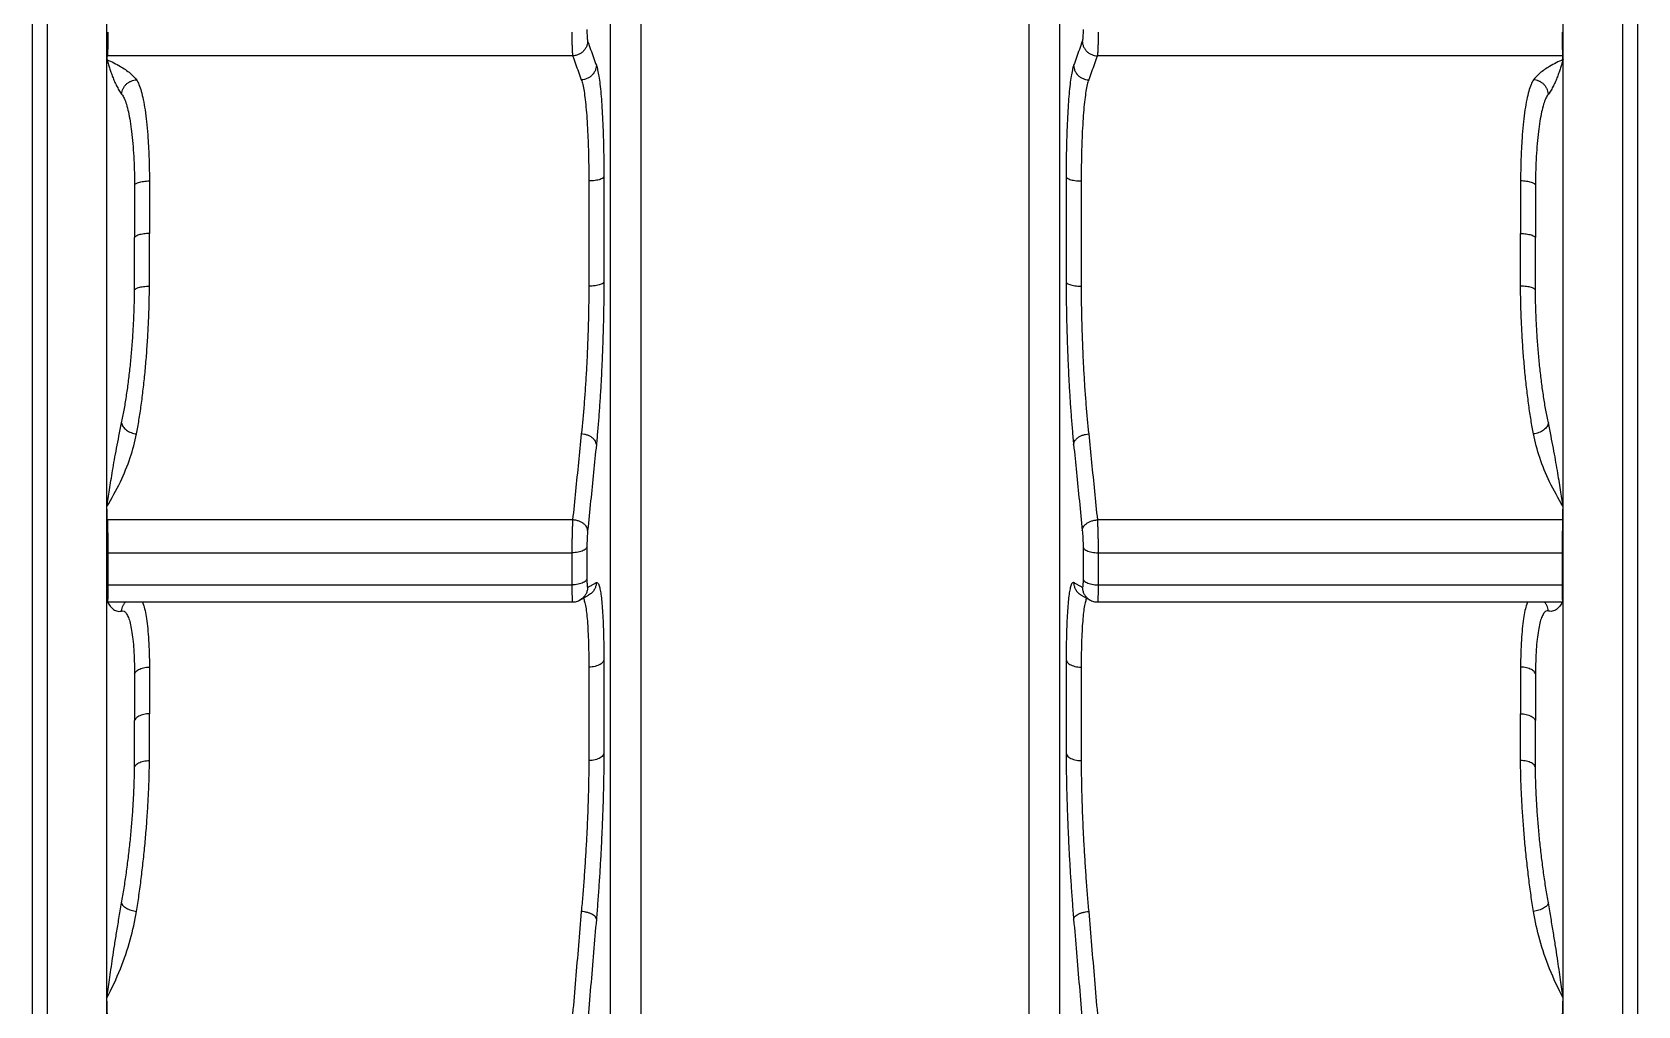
# Model space of a CAD drawing. Extents: x 21 to 383, y 33 to 269.
# Drawn here: x 309.6 to 362.6, y 145.1 to 177.2 of the extents above; entities that cross this region are included whole.
import ezdxf

# ---------------------------------------------------------------- set-up
doc = ezdxf.new("R2010")
doc.units = 0
doc.header["$MEASUREMENT"] = 0
doc.layers.get('0').update_dxf_attribs({"linetype": 'CONTINUOUS'})

msp = doc.modelspace()

# ---------------------------------------------------------------- linework, layer by layer
at = {"color": 7, "linetype": 'Continuous'}
for p, q in [((310.1, 267.677), (310.1, 116.177)), ((312.069, 116.66), (312.069, 267.7)), ((360.13, 116.66), (360.13, 267.7)), ((362.1, 116.177), (362.1, 267.677)), ((309.6, 267.177), (309.6, 116.677)), ((362.6, 116.677), (362.6, 267.177)), ((328.695, 125.484), (328.695, 258.896)), ((343.504, 258.896), (343.504, 125.484)), ((329.689, 257.981), (329.689, 126.399)), ((342.51, 126.399), (342.51, 257.981)), ((327.439, 176.467), (312.084, 176.467)), ((360.116, 176.467), (344.76, 176.467)), ((327.439, 161.158), (312.084, 161.158)), ((360.116, 161.158), (344.76, 161.158)), ((312.099, 160.073), (312.099, 159.015)), ((312.099, 160.073), (327.414, 160.073)), ((327.414, 160.073), (327.414, 159.015)), ((327.911, 160.265), (327.911, 159.213)), ((344.288, 160.265), (344.288, 159.213)), ((344.785, 160.073), (360.1, 160.073)), ((344.785, 160.073), (344.785, 159.015)), ((360.1, 160.073), (360.1, 159.015)), ((312.099, 159.015), (327.414, 159.015)), ((344.785, 159.015), (360.1, 159.015)), ((327.681, 158.512), (327.969, 158.673)), ((344.23, 158.673), (344.518, 158.512)), ((312.085, 158.449), (312.084, 158.45)), ((312.085, 158.449), (327.438, 158.449)), ((344.761, 158.449), (360.115, 158.449)), ((360.115, 158.449), (360.116, 158.45))]:
    msp.add_line(p, q, dxfattribs=at)
for points in [[(327.438, 158.449), (327.468, 158.45), (327.503, 158.453), (327.538, 158.459), (327.573, 158.468), (327.606, 158.478), (327.639, 158.491), (327.671, 158.507), (327.681, 158.512)], [(344.518, 158.512), (344.529, 158.506), (344.562, 158.491), (344.595, 158.477), (344.63, 158.467), (344.665, 158.458), (344.7, 158.453), (344.736, 158.45), (344.762, 158.449)]]:
    msp.add_lwpolyline(points, dxfattribs=at)
for points, knots in [([(312.099, 177.248), (312.099, 177.195), (312.099, 177.092), (312.098, 176.944), (312.096, 176.81), (312.094, 176.693), (312.091, 176.597), (312.088, 176.524), (312.085, 176.483), (312.084, 176.467)], [0, 0, 0, 0, 0.1593427, 0.3089152, 0.4445909, 0.5626243, 0.659759, 0.7333232, 0.7813165, 0.7813165, 0.7813165, 0.7813165]), ([(327.414, 177.248), (327.414, 177.195), (327.415, 177.092), (327.416, 176.944), (327.419, 176.81), (327.423, 176.693), (327.427, 176.597), (327.432, 176.524), (327.436, 176.483), (327.439, 176.467)], [0, 0, 0, 0, 0.1593059, 0.308861, 0.4445453, 0.5626227, 0.6598441, 0.7335499, 0.7817852, 0.7817852, 0.7817852, 0.7817852]), ([(327.911, 177.338), (327.911, 177.307), (327.912, 177.248), (327.914, 177.163), (327.917, 177.089), (327.922, 177.027), (327.928, 176.982), (327.933, 176.956), (327.936, 176.947)], [0, 0, 0, 0, 0.0922028, 0.1778207, 0.2531076, 0.3153571, 0.3623286, 0.3922838, 0.3922838, 0.3922838, 0.3922838]), ([(344.288, 177.338), (344.288, 177.307), (344.287, 177.248), (344.285, 177.163), (344.282, 177.089), (344.277, 177.027), (344.271, 176.982), (344.266, 176.956), (344.263, 176.947)], [0, 0, 0, 0, 0.0922028, 0.1778207, 0.2531076, 0.3153571, 0.3623286, 0.3922838, 0.3922838, 0.3922838, 0.3922838]), ([(344.785, 177.248), (344.785, 177.195), (344.784, 177.092), (344.783, 176.944), (344.78, 176.81), (344.777, 176.693), (344.772, 176.597), (344.767, 176.524), (344.763, 176.483), (344.76, 176.467)], [0, 0, 0, 0, 0.1593059, 0.308861, 0.4445453, 0.5626227, 0.6598441, 0.7335499, 0.7817852, 0.7817852, 0.7817852, 0.7817852]), ([(360.1, 177.248), (360.1, 177.195), (360.1, 177.092), (360.101, 176.944), (360.103, 176.81), (360.105, 176.693), (360.108, 176.597), (360.111, 176.524), (360.114, 176.483), (360.116, 176.467)], [0, 0, 0, 0, 0.1593427, 0.3089152, 0.4445909, 0.5626243, 0.659759, 0.7333232, 0.7813165, 0.7813165, 0.7813165, 0.7813165]), ([(327.936, 176.947), (327.935, 176.911), (327.924, 176.839), (327.885, 176.738), (327.825, 176.647), (327.746, 176.571), (327.652, 176.513), (327.549, 176.477), (327.476, 176.468), (327.439, 176.467)], [0, 0, 0, 0, 0.1072066, 0.2149596, 0.3232982, 0.4321502, 0.541348, 0.6506595, 0.7598322, 0.7598322, 0.7598322, 0.7598322]), ([(327.936, 176.947), (327.969, 176.856), (328.034, 176.677), (328.129, 176.413), (328.192, 176.239), (328.223, 176.153)], [0, 0, 0, 0, 0.2898629, 0.5708591, 0.8438475, 0.8438475, 0.8438475, 0.8438475]), ([(344.263, 176.947), (344.23, 176.856), (344.165, 176.677), (344.07, 176.413), (344.007, 176.239), (343.976, 176.153)], [0, 0, 0, 0, 0.2898629, 0.5708591, 0.8438475, 0.8438475, 0.8438475, 0.8438475]), ([(344.263, 176.947), (344.264, 176.911), (344.275, 176.839), (344.314, 176.738), (344.374, 176.647), (344.453, 176.571), (344.547, 176.513), (344.651, 176.477), (344.724, 176.468), (344.76, 176.467)], [0, 0, 0, 0, 0.1072066, 0.2149596, 0.3232982, 0.4321502, 0.541348, 0.6506595, 0.7598322, 0.7598322, 0.7598322, 0.7598322]), ([(312.069, 176.342), (312.072, 176.363), (312.076, 176.405), (312.081, 176.446), (312.084, 176.467)], [0, 0, 0, 0, 0.0626162, 0.1256666, 0.1256666, 0.1256666, 0.1256666]), ([(312.069, 176.342), (312.082, 176.298), (312.109, 176.206), (312.152, 176.066), (312.201, 175.921), (312.255, 175.773), (312.317, 175.624), (312.385, 175.478), (312.463, 175.336), (312.523, 175.249), (312.555, 175.207)], [0, 0, 0, 0, 0.139213, 0.286619, 0.439976, 0.598125, 0.759592, 0.922403, 1.084025, 1.241754, 1.241754, 1.241754, 1.241754]), ([(312.069, 176.342), (312.22, 176.275), (312.487, 176.143), (312.821, 175.922), (312.986, 175.755), (313.046, 175.675)], [0, 0, 0, 0, 0.497132, 0.891895, 1.194229, 1.194229, 1.194229, 1.194229]), ([(327.439, 176.467), (327.471, 176.379), (327.535, 176.202), (327.631, 175.938), (327.694, 175.762), (327.726, 175.675)], [0, 0, 0, 0, 0.2822802, 0.5633013, 0.8430541, 0.8430541, 0.8430541, 0.8430541]), ([(328.223, 176.153), (328.222, 176.117), (328.211, 176.046), (328.172, 175.945), (328.111, 175.854), (328.032, 175.778), (327.939, 175.721), (327.835, 175.684), (327.762, 175.675), (327.726, 175.675)], [0, 0, 0, 0, 0.1070982, 0.21474, 0.3229649, 0.4317024, 0.5407863, 0.6499863, 0.7590511, 0.7590511, 0.7590511, 0.7590511]), ([(328.223, 176.153), (328.241, 176.104), (328.272, 175.983), (328.309, 175.775), (328.344, 175.513), (328.376, 175.201), (328.403, 174.842), (328.427, 174.439), (328.446, 173.996), (328.46, 173.518), (328.469, 173.009), (328.471, 172.66), (328.472, 172.481)], [0, 0, 0, 0, 0.158092, 0.3712, 0.636179, 0.950563, 1.311504, 1.716002, 2.160602, 2.641028, 3.152835, 3.688243, 3.688243, 3.688243, 3.688243]), ([(343.976, 176.153), (343.958, 176.104), (343.927, 175.983), (343.89, 175.775), (343.855, 175.513), (343.823, 175.201), (343.796, 174.842), (343.772, 174.439), (343.754, 173.996), (343.739, 173.518), (343.73, 173.009), (343.728, 172.66), (343.728, 172.481)], [0, 0, 0, 0, 0.158092, 0.3712, 0.636179, 0.950563, 1.311504, 1.716002, 2.160602, 2.641028, 3.152835, 3.688243, 3.688243, 3.688243, 3.688243]), ([(343.976, 176.153), (343.978, 176.117), (343.988, 176.046), (344.027, 175.945), (344.088, 175.854), (344.167, 175.778), (344.26, 175.721), (344.364, 175.684), (344.437, 175.675), (344.473, 175.675)], [0, 0, 0, 0, 0.1070982, 0.21474, 0.3229649, 0.4317024, 0.5407863, 0.6499863, 0.7590511, 0.7590511, 0.7590511, 0.7590511]), ([(344.76, 176.467), (344.728, 176.379), (344.664, 176.202), (344.568, 175.938), (344.505, 175.762), (344.473, 175.675)], [0, 0, 0, 0, 0.2822802, 0.5633013, 0.8430541, 0.8430541, 0.8430541, 0.8430541]), ([(360.13, 176.342), (359.979, 176.275), (359.712, 176.143), (359.378, 175.922), (359.214, 175.755), (359.153, 175.675)], [0, 0, 0, 0, 0.497132, 0.891895, 1.194229, 1.194229, 1.194229, 1.194229]), ([(360.13, 176.342), (360.117, 176.298), (360.091, 176.206), (360.047, 176.066), (359.998, 175.921), (359.944, 175.773), (359.883, 175.624), (359.814, 175.478), (359.736, 175.336), (359.676, 175.249), (359.644, 175.207)], [0, 0, 0, 0, 0.139213, 0.286619, 0.439976, 0.598125, 0.759592, 0.922403, 1.084025, 1.241754, 1.241754, 1.241754, 1.241754]), ([(360.13, 176.342), (360.128, 176.363), (360.123, 176.405), (360.118, 176.446), (360.116, 176.467)], [0, 0, 0, 0, 0.0626162, 0.1256666, 0.1256666, 0.1256666, 0.1256666]), ([(312.555, 175.207), (312.557, 175.237), (312.568, 175.298), (312.6, 175.385), (312.648, 175.465), (312.709, 175.535), (312.783, 175.593), (312.865, 175.637), (312.954, 175.666), (313.016, 175.674), (313.046, 175.675)], [0, 0, 0, 0, 0.09163, 0.1838283, 0.2765084, 0.3695191, 0.4626647, 0.555732, 0.6485181, 0.7408579, 0.7408579, 0.7408579, 0.7408579]), ([(313.046, 175.675), (313.079, 175.627), (313.138, 175.504), (313.209, 175.284), (313.274, 175.004), (313.331, 174.669), (313.379, 174.281), (313.418, 173.848), (313.447, 173.374), (313.466, 172.867), (313.471, 172.518), (313.472, 172.339)], [0, 0, 0, 0, 0.173899, 0.404959, 0.692688, 1.034412, 1.426139, 1.862992, 2.339453, 2.849512, 3.386773, 3.386773, 3.386773, 3.386773]), ([(327.726, 175.675), (327.746, 175.625), (327.78, 175.501), (327.821, 175.284), (327.858, 175.006), (327.892, 174.671), (327.92, 174.285), (327.943, 173.852), (327.96, 173.377), (327.971, 172.868), (327.974, 172.518), (327.975, 172.339)], [0, 0, 0, 0, 0.160657, 0.382716, 0.664224, 1.001753, 1.390947, 1.826688, 2.303328, 2.814548, 3.353644, 3.353644, 3.353644, 3.353644]), ([(344.473, 175.675), (344.453, 175.625), (344.419, 175.501), (344.378, 175.284), (344.341, 175.006), (344.307, 174.671), (344.279, 174.285), (344.256, 173.852), (344.239, 173.377), (344.228, 172.868), (344.225, 172.518), (344.224, 172.339)], [0, 0, 0, 0, 0.160657, 0.382716, 0.664224, 1.001753, 1.390947, 1.826688, 2.303328, 2.814548, 3.353644, 3.353644, 3.353644, 3.353644]), ([(359.153, 175.675), (359.12, 175.627), (359.061, 175.504), (358.99, 175.284), (358.926, 175.004), (358.868, 174.669), (358.82, 174.281), (358.781, 173.848), (358.752, 173.374), (358.733, 172.867), (358.728, 172.518), (358.728, 172.339)], [0, 0, 0, 0, 0.173899, 0.404959, 0.692688, 1.034412, 1.426139, 1.862992, 2.339453, 2.849512, 3.386773, 3.386773, 3.386773, 3.386773]), ([(359.644, 175.207), (359.642, 175.237), (359.631, 175.298), (359.599, 175.385), (359.552, 175.465), (359.49, 175.535), (359.417, 175.593), (359.334, 175.637), (359.245, 175.666), (359.184, 175.674), (359.153, 175.675)], [0, 0, 0, 0, 0.09163, 0.1838283, 0.2765084, 0.3695191, 0.4626647, 0.555732, 0.6485181, 0.7408579, 0.7408579, 0.7408579, 0.7408579]), ([(312.555, 175.207), (312.588, 175.164), (312.647, 175.052), (312.719, 174.852), (312.783, 174.6), (312.84, 174.298), (312.888, 173.952), (312.927, 173.564), (312.956, 173.139), (312.975, 172.684), (312.98, 172.37), (312.98, 172.209)], [0, 0, 0, 0, 0.163083, 0.375424, 0.636366, 0.943789, 1.294837, 1.686019, 2.113125, 2.571132, 3.054174, 3.054174, 3.054174, 3.054174]), ([(359.644, 175.207), (359.611, 175.164), (359.552, 175.052), (359.48, 174.852), (359.416, 174.6), (359.359, 174.298), (359.311, 173.952), (359.272, 173.564), (359.243, 173.139), (359.225, 172.684), (359.22, 172.37), (359.219, 172.209)], [0, 0, 0, 0, 0.163083, 0.375424, 0.636366, 0.943789, 1.294837, 1.686019, 2.113125, 2.571132, 3.054174, 3.054174, 3.054174, 3.054174]), ([(312.98, 172.209), (312.987, 172.22), (313.009, 172.243), (313.056, 172.269), (313.118, 172.293), (313.193, 172.312), (313.28, 172.327), (313.374, 172.336), (313.439, 172.338), (313.472, 172.339)], [0, 0, 0, 0, 0.0399648, 0.0929109, 0.1594028, 0.2381168, 0.3267048, 0.4221862, 0.5211941, 0.5211941, 0.5211941, 0.5211941]), ([(313.472, 172.339), (313.472, 172.146), (313.474, 171.76), (313.475, 171.182), (313.476, 170.796), (313.476, 170.603)], [0, 0, 0, 0, 0.578562, 1.157018, 1.735378, 1.735378, 1.735378, 1.735378]), ([(328.472, 172.481), (328.468, 172.469), (328.45, 172.443), (328.407, 172.415), (328.345, 172.389), (328.268, 172.367), (328.178, 172.351), (328.079, 172.341), (328.01, 172.339), (327.975, 172.339)], [0, 0, 0, 0, 0.0377849, 0.0889614, 0.1555687, 0.2365401, 0.3292806, 0.4303035, 0.5355881, 0.5355881, 0.5355881, 0.5355881]), ([(327.975, 172.339), (327.976, 171.953), (327.977, 171.182), (327.977, 170.025), (327.976, 169.254), (327.975, 168.868)], [0, 0, 0, 0, 1.156932, 2.313818, 3.470747, 3.470747, 3.470747, 3.470747]), ([(328.472, 172.481), (328.472, 172.095), (328.474, 171.323), (328.474, 170.166), (328.472, 169.394), (328.472, 169.008)], [0, 0, 0, 0, 1.157439, 2.315364, 3.472795, 3.472795, 3.472795, 3.472795]), ([(343.728, 172.481), (343.727, 172.095), (343.726, 171.323), (343.726, 170.166), (343.727, 169.394), (343.728, 169.008)], [0, 0, 0, 0, 1.157439, 2.315364, 3.472795, 3.472795, 3.472795, 3.472795]), ([(343.728, 172.481), (343.731, 172.469), (343.749, 172.443), (343.792, 172.415), (343.854, 172.389), (343.931, 172.367), (344.021, 172.351), (344.121, 172.341), (344.189, 172.339), (344.224, 172.339)], [0, 0, 0, 0, 0.0377849, 0.0889614, 0.1555687, 0.2365401, 0.3292806, 0.4303035, 0.5355881, 0.5355881, 0.5355881, 0.5355881]), ([(344.224, 172.339), (344.224, 171.953), (344.222, 171.182), (344.222, 170.025), (344.224, 169.254), (344.224, 168.868)], [0, 0, 0, 0, 1.156932, 2.313818, 3.470747, 3.470747, 3.470747, 3.470747]), ([(358.728, 172.339), (358.727, 172.146), (358.725, 171.76), (358.724, 171.182), (358.723, 170.796), (358.723, 170.603)], [0, 0, 0, 0, 0.578562, 1.157018, 1.735378, 1.735378, 1.735378, 1.735378]), ([(359.219, 172.209), (359.212, 172.22), (359.19, 172.243), (359.143, 172.269), (359.081, 172.293), (359.006, 172.312), (358.919, 172.327), (358.825, 172.336), (358.761, 172.338), (358.728, 172.339)], [0, 0, 0, 0, 0.0399648, 0.0929109, 0.1594028, 0.2381168, 0.3267048, 0.4221862, 0.5211941, 0.5211941, 0.5211941, 0.5211941]), ([(312.98, 172.209), (312.981, 172.016), (312.983, 171.631), (312.984, 171.053), (312.984, 170.668), (312.984, 170.476)], [0, 0, 0, 0, 0.577705, 1.155499, 1.733262, 1.733262, 1.733262, 1.733262]), ([(359.219, 172.209), (359.218, 172.016), (359.216, 171.631), (359.215, 171.053), (359.215, 170.668), (359.215, 170.476)], [0, 0, 0, 0, 0.577705, 1.155499, 1.733262, 1.733262, 1.733262, 1.733262]), ([(312.98, 168.742), (312.981, 168.935), (312.983, 169.32), (312.984, 169.898), (312.984, 170.283), (312.984, 170.476)], [0, 0, 0, 0, 0.577715, 1.155515, 1.73328, 1.73328, 1.73328, 1.73328]), ([(313.476, 170.603), (313.443, 170.603), (313.378, 170.601), (313.284, 170.593), (313.198, 170.578), (313.122, 170.559), (313.06, 170.536), (313.013, 170.51), (312.991, 170.487), (312.984, 170.476)], [0, 0, 0, 0, 0.0986963, 0.1938784, 0.2825883, 0.3618663, 0.4283636, 0.4809492, 0.5207083, 0.5207083, 0.5207083, 0.5207083]), ([(313.472, 168.868), (313.472, 169.061), (313.474, 169.446), (313.475, 170.025), (313.476, 170.41), (313.476, 170.603)], [0, 0, 0, 0, 0.578562, 1.157018, 1.735378, 1.735378, 1.735378, 1.735378]), ([(358.723, 170.603), (358.756, 170.603), (358.821, 170.601), (358.915, 170.593), (359.002, 170.578), (359.077, 170.559), (359.14, 170.536), (359.186, 170.51), (359.208, 170.487), (359.215, 170.476)], [0, 0, 0, 0, 0.0986963, 0.1938784, 0.2825883, 0.3618663, 0.4283636, 0.4809492, 0.5207083, 0.5207083, 0.5207083, 0.5207083]), ([(358.728, 168.868), (358.727, 169.061), (358.725, 169.446), (358.724, 170.025), (358.723, 170.41), (358.723, 170.603)], [0, 0, 0, 0, 0.578562, 1.157018, 1.735378, 1.735378, 1.735378, 1.735378]), ([(359.219, 168.742), (359.218, 168.935), (359.216, 169.32), (359.215, 169.898), (359.215, 170.283), (359.215, 170.476)], [0, 0, 0, 0, 0.577715, 1.155515, 1.73328, 1.73328, 1.73328, 1.73328]), ([(312.555, 164.358), (312.584, 164.496), (312.64, 164.784), (312.714, 165.23), (312.78, 165.701), (312.837, 166.192), (312.886, 166.698), (312.926, 167.211), (312.955, 167.726), (312.974, 168.237), (312.98, 168.575), (312.98, 168.742)], [0, 0, 0, 0, 0.424527, 0.87874, 1.356562, 1.852697, 2.361899, 2.878627, 3.396892, 3.91024, 4.411848, 4.411848, 4.411848, 4.411848]), ([(312.98, 168.742), (312.987, 168.754), (313.009, 168.776), (313.056, 168.802), (313.118, 168.825), (313.193, 168.844), (313.28, 168.858), (313.374, 168.866), (313.439, 168.868), (313.472, 168.868)], [0, 0, 0, 0, 0.0397946, 0.0925398, 0.1588393, 0.2373891, 0.3258525, 0.4212565, 0.5202381, 0.5202381, 0.5202381, 0.5202381]), ([(313.046, 163.991), (313.075, 164.143), (313.13, 164.459), (313.203, 164.951), (313.27, 165.475), (313.328, 166.023), (313.377, 166.588), (313.417, 167.161), (313.446, 167.736), (313.465, 168.305), (313.471, 168.682), (313.472, 168.868)], [0, 0, 0, 0, 0.462528, 0.962655, 1.493082, 2.046607, 2.615831, 3.193274, 3.771483, 4.343113, 4.900983, 4.900983, 4.900983, 4.900983]), ([(327.975, 168.868), (327.974, 168.681), (327.971, 168.304), (327.96, 167.733), (327.942, 167.156), (327.919, 166.582), (327.89, 166.018), (327.856, 165.471), (327.817, 164.948), (327.775, 164.458), (327.743, 164.143), (327.726, 163.991)], [0, 0, 0, 0, 0.559915, 1.133248, 1.712416, 2.28968, 2.857387, 3.407956, 3.934108, 4.428652, 4.884896, 4.884896, 4.884896, 4.884896]), ([(328.472, 169.008), (328.468, 168.996), (328.45, 168.971), (328.407, 168.942), (328.345, 168.916), (328.268, 168.895), (328.178, 168.88), (328.079, 168.87), (328.01, 168.868), (327.975, 168.868)], [0, 0, 0, 0, 0.0377152, 0.0887913, 0.1552975, 0.236181, 0.3288544, 0.4298354, 0.5351059, 0.5351059, 0.5351059, 0.5351059]), ([(328.472, 169.008), (328.471, 168.824), (328.468, 168.45), (328.459, 167.886), (328.445, 167.316), (328.426, 166.748), (328.402, 166.186), (328.374, 165.637), (328.342, 165.104), (328.306, 164.593), (328.267, 164.107), (328.238, 163.793), (328.223, 163.642)], [0, 0, 0, 0, 0.553906, 1.121121, 1.692887, 2.26353, 2.827218, 3.378887, 3.913942, 4.427889, 4.916841, 5.374255, 5.374255, 5.374255, 5.374255]), ([(343.728, 169.008), (343.731, 168.996), (343.749, 168.971), (343.792, 168.942), (343.854, 168.916), (343.931, 168.895), (344.021, 168.88), (344.121, 168.87), (344.189, 168.868), (344.224, 168.868)], [0, 0, 0, 0, 0.0377152, 0.0887913, 0.1552975, 0.236181, 0.3288544, 0.4298354, 0.5351059, 0.5351059, 0.5351059, 0.5351059]), ([(343.728, 169.008), (343.728, 168.824), (343.731, 168.45), (343.74, 167.886), (343.754, 167.316), (343.773, 166.748), (343.797, 166.186), (343.825, 165.637), (343.857, 165.104), (343.893, 164.593), (343.932, 164.107), (343.961, 163.793), (343.976, 163.642)], [0, 0, 0, 0, 0.553906, 1.121121, 1.692887, 2.26353, 2.827218, 3.378887, 3.913942, 4.427889, 4.916841, 5.374255, 5.374255, 5.374255, 5.374255]), ([(344.224, 168.868), (344.225, 168.681), (344.228, 168.304), (344.239, 167.733), (344.257, 167.156), (344.28, 166.582), (344.309, 166.018), (344.343, 165.471), (344.382, 164.948), (344.424, 164.458), (344.456, 164.143), (344.473, 163.991)], [0, 0, 0, 0, 0.559915, 1.133248, 1.712416, 2.28968, 2.857387, 3.407956, 3.934108, 4.428652, 4.884896, 4.884896, 4.884896, 4.884896]), ([(359.219, 168.742), (359.212, 168.754), (359.19, 168.776), (359.143, 168.802), (359.081, 168.825), (359.006, 168.844), (358.919, 168.858), (358.825, 168.866), (358.761, 168.868), (358.728, 168.868)], [0, 0, 0, 0, 0.0397946, 0.0925398, 0.1588393, 0.2373891, 0.3258525, 0.4212565, 0.5202381, 0.5202381, 0.5202381, 0.5202381]), ([(359.153, 163.991), (359.124, 164.143), (359.069, 164.459), (358.996, 164.951), (358.93, 165.475), (358.871, 166.023), (358.822, 166.588), (358.782, 167.161), (358.753, 167.736), (358.734, 168.305), (358.728, 168.682), (358.728, 168.868)], [0, 0, 0, 0, 0.462528, 0.962655, 1.493082, 2.046607, 2.615831, 3.193274, 3.771483, 4.343113, 4.900983, 4.900983, 4.900983, 4.900983]), ([(359.644, 164.358), (359.615, 164.496), (359.559, 164.784), (359.486, 165.23), (359.419, 165.701), (359.362, 166.192), (359.313, 166.698), (359.273, 167.211), (359.244, 167.726), (359.225, 168.237), (359.22, 168.575), (359.219, 168.742)], [0, 0, 0, 0, 0.424527, 0.87874, 1.356562, 1.852697, 2.361899, 2.878627, 3.396892, 3.91024, 4.411848, 4.411848, 4.411848, 4.411848]), ([(312.069, 161.604), (312.082, 161.691), (312.109, 161.872), (312.153, 162.155), (312.202, 162.461), (312.257, 162.791), (312.319, 163.146), (312.388, 163.527), (312.467, 163.934), (312.525, 164.213), (312.555, 164.358)], [0, 0, 0, 0, 0.262595, 0.549622, 0.859631, 1.193786, 1.55342, 1.939782, 2.353855, 2.796727, 2.796727, 2.796727, 2.796727]), ([(312.555, 164.358), (312.557, 164.336), (312.569, 164.292), (312.601, 164.229), (312.65, 164.17), (312.711, 164.117), (312.784, 164.071), (312.866, 164.033), (312.954, 164.006), (313.015, 163.995), (313.046, 163.991)], [0, 0, 0, 0, 0.06508, 0.1349861, 0.2106488, 0.292094, 0.3786191, 0.4689877, 0.5616106, 0.6547074, 0.6547074, 0.6547074, 0.6547074]), ([(359.644, 164.358), (359.642, 164.336), (359.631, 164.292), (359.598, 164.229), (359.55, 164.17), (359.488, 164.117), (359.415, 164.071), (359.333, 164.033), (359.245, 164.006), (359.184, 163.995), (359.153, 163.991)], [0, 0, 0, 0, 0.06508, 0.1349861, 0.2106488, 0.292094, 0.3786191, 0.4689877, 0.5616106, 0.6547074, 0.6547074, 0.6547074, 0.6547074]), ([(360.13, 161.604), (360.117, 161.691), (360.09, 161.872), (360.046, 162.155), (359.997, 162.461), (359.942, 162.791), (359.88, 163.146), (359.811, 163.527), (359.732, 163.934), (359.675, 164.213), (359.644, 164.358)], [0, 0, 0, 0, 0.262595, 0.549622, 0.859631, 1.193786, 1.55342, 1.939782, 2.353855, 2.796727, 2.796727, 2.796727, 2.796727]), ([(312.069, 161.604), (312.231, 161.864), (312.521, 162.385), (312.848, 163.187), (312.991, 163.728), (313.046, 163.991)], [0, 0, 0, 0, 0.918408, 1.784132, 2.592219, 2.592219, 2.592219, 2.592219]), ([(327.726, 163.991), (327.694, 163.678), (327.631, 163.049), (327.535, 162.105), (327.471, 161.474), (327.439, 161.158)], [0, 0, 0, 0, 0.945426, 1.894816, 2.848149, 2.848149, 2.848149, 2.848149]), ([(328.223, 163.642), (328.222, 163.667), (328.21, 163.718), (328.17, 163.789), (328.108, 163.854), (328.03, 163.908), (327.937, 163.951), (327.834, 163.98), (327.762, 163.989), (327.726, 163.991)], [0, 0, 0, 0, 0.0748353, 0.1552269, 0.2431688, 0.3389404, 0.4414359, 0.5485828, 0.6577277, 0.6577277, 0.6577277, 0.6577277]), ([(343.976, 163.642), (343.978, 163.667), (343.989, 163.718), (344.029, 163.789), (344.091, 163.854), (344.17, 163.908), (344.262, 163.951), (344.365, 163.98), (344.437, 163.989), (344.473, 163.991)], [0, 0, 0, 0, 0.0748353, 0.1552269, 0.2431688, 0.3389404, 0.4414359, 0.5485828, 0.6577277, 0.6577277, 0.6577277, 0.6577277]), ([(344.473, 163.991), (344.505, 163.678), (344.568, 163.049), (344.664, 162.105), (344.728, 161.474), (344.76, 161.158)], [0, 0, 0, 0, 0.945426, 1.894816, 2.848149, 2.848149, 2.848149, 2.848149]), ([(360.13, 161.604), (359.968, 161.864), (359.678, 162.385), (359.351, 163.187), (359.209, 163.728), (359.153, 163.991)], [0, 0, 0, 0, 0.918408, 1.784132, 2.592219, 2.592219, 2.592219, 2.592219]), ([(328.223, 163.642), (328.192, 163.336), (328.129, 162.715), (328.034, 161.771), (327.969, 161.132), (327.936, 160.807)], [0, 0, 0, 0, 0.922047, 1.87066, 2.848934, 2.848934, 2.848934, 2.848934]), ([(343.976, 163.642), (344.007, 163.336), (344.07, 162.715), (344.165, 161.771), (344.23, 161.132), (344.263, 160.807)], [0, 0, 0, 0, 0.922047, 1.87066, 2.848934, 2.848934, 2.848934, 2.848934]), ([(312.084, 161.158), (312.081, 161.232), (312.076, 161.381), (312.072, 161.53), (312.069, 161.604)], [0, 0, 0, 0, 0.2240027, 0.4464618, 0.4464618, 0.4464618, 0.4464618]), ([(312.084, 161.158), (312.085, 161.114), (312.088, 161.021), (312.091, 160.875), (312.094, 160.719), (312.096, 160.557), (312.098, 160.393), (312.099, 160.231), (312.099, 160.125), (312.099, 160.073)], [0, 0, 0, 0, 0.132076, 0.278931, 0.436502, 0.600434, 0.766198, 0.929214, 1.084985, 1.084985, 1.084985, 1.084985]), ([(327.439, 161.158), (327.437, 161.114), (327.433, 161.021), (327.427, 160.875), (327.423, 160.719), (327.419, 160.557), (327.417, 160.393), (327.415, 160.231), (327.414, 160.125), (327.414, 160.073)], [0, 0, 0, 0, 0.132199, 0.279144, 0.43677, 0.600724, 0.766481, 0.929474, 1.085212, 1.085212, 1.085212, 1.085212]), ([(327.936, 160.807), (327.935, 160.832), (327.923, 160.884), (327.883, 160.955), (327.822, 161.02), (327.743, 161.074), (327.65, 161.117), (327.547, 161.146), (327.476, 161.156), (327.439, 161.158)], [0, 0, 0, 0, 0.0748928, 0.1553445, 0.2433602, 0.339223, 0.4418245, 0.5490851, 0.6583429, 0.6583429, 0.6583429, 0.6583429]), ([(344.263, 160.807), (344.264, 160.832), (344.276, 160.884), (344.316, 160.955), (344.377, 161.02), (344.456, 161.074), (344.549, 161.117), (344.652, 161.146), (344.724, 161.156), (344.76, 161.158)], [0, 0, 0, 0, 0.0748928, 0.1553445, 0.2433602, 0.339223, 0.4418245, 0.5490851, 0.6583429, 0.6583429, 0.6583429, 0.6583429]), ([(344.76, 161.158), (344.762, 161.114), (344.766, 161.021), (344.772, 160.875), (344.776, 160.719), (344.78, 160.557), (344.783, 160.393), (344.784, 160.231), (344.785, 160.125), (344.785, 160.073)], [0, 0, 0, 0, 0.132199, 0.279144, 0.43677, 0.600724, 0.766481, 0.929474, 1.085212, 1.085212, 1.085212, 1.085212]), ([(360.116, 161.158), (360.114, 161.114), (360.111, 161.021), (360.108, 160.875), (360.105, 160.719), (360.103, 160.557), (360.101, 160.393), (360.1, 160.231), (360.1, 160.125), (360.1, 160.073)], [0, 0, 0, 0, 0.132076, 0.278931, 0.436502, 0.600434, 0.766198, 0.929214, 1.084985, 1.084985, 1.084985, 1.084985]), ([(360.116, 161.158), (360.118, 161.232), (360.123, 161.381), (360.128, 161.53), (360.13, 161.604)], [0, 0, 0, 0, 0.2240027, 0.4464618, 0.4464618, 0.4464618, 0.4464618]), ([(327.936, 160.807), (327.933, 160.781), (327.929, 160.726), (327.923, 160.64), (327.918, 160.547), (327.914, 160.452), (327.912, 160.357), (327.911, 160.295), (327.911, 160.265)], [0, 0, 0, 0, 0.0779748, 0.165857, 0.2598775, 0.3565861, 0.4524655, 0.5433971, 0.5433971, 0.5433971, 0.5433971]), ([(344.263, 160.807), (344.266, 160.781), (344.271, 160.726), (344.277, 160.64), (344.281, 160.547), (344.285, 160.452), (344.287, 160.357), (344.288, 160.295), (344.288, 160.265)], [0, 0, 0, 0, 0.0779748, 0.165857, 0.2598775, 0.3565861, 0.4524655, 0.5433971, 0.5433971, 0.5433971, 0.5433971]), ([(327.911, 160.265), (327.908, 160.249), (327.892, 160.216), (327.848, 160.176), (327.786, 160.14), (327.708, 160.111), (327.618, 160.089), (327.518, 160.076), (327.45, 160.073), (327.414, 160.073)], [0, 0, 0, 0, 0.0478428, 0.1059176, 0.1768261, 0.2602528, 0.3541912, 0.4556264, 0.5609499, 0.5609499, 0.5609499, 0.5609499]), ([(344.288, 160.265), (344.291, 160.249), (344.307, 160.216), (344.351, 160.176), (344.413, 160.14), (344.491, 160.111), (344.581, 160.089), (344.681, 160.076), (344.75, 160.073), (344.785, 160.073)], [0, 0, 0, 0, 0.0478428, 0.1059176, 0.1768261, 0.2602528, 0.3541912, 0.4556264, 0.5609499, 0.5609499, 0.5609499, 0.5609499]), ([(312.099, 159.015), (312.099, 158.967), (312.099, 158.877), (312.098, 158.751), (312.097, 158.644), (312.094, 158.561), (312.092, 158.498), (312.088, 158.468), (312.087, 158.45), (312.084, 158.449)], [0, 0, 0, 0, 0.14297, 0.2700692, 0.3777928, 0.463171, 0.523861, 0.5582446, 0.5662058, 0.5662058, 0.5662058, 0.5662058]), ([(327.911, 159.213), (327.908, 159.197), (327.892, 159.163), (327.848, 159.121), (327.786, 159.084), (327.709, 159.054), (327.618, 159.032), (327.519, 159.018), (327.45, 159.015), (327.414, 159.015)], [0, 0, 0, 0, 0.0491516, 0.1081786, 0.1797044, 0.2634921, 0.3576104, 0.4591094, 0.5644402, 0.5644402, 0.5644402, 0.5644402]), ([(327.414, 159.015), (327.414, 158.967), (327.415, 158.877), (327.416, 158.751), (327.419, 158.644), (327.422, 158.56), (327.427, 158.498), (327.43, 158.467), (327.435, 158.45), (327.438, 158.449)], [0, 0, 0, 0, 0.142938, 0.2700268, 0.377769, 0.4632077, 0.5240223, 0.5586753, 0.5673439, 0.5673439, 0.5673439, 0.5673439]), ([(327.911, 159.213), (327.911, 159.185), (327.912, 159.134), (327.914, 159.063), (327.916, 159.007), (327.923, 158.964), (327.924, 158.942), (327.933, 158.929), (327.936, 158.93)], [0, 0, 0, 0, 0.0823954, 0.1540716, 0.2118752, 0.2537883, 0.2785123, 0.2872748, 0.2872748, 0.2872748, 0.2872748]), ([(327.936, 158.93), (327.969, 158.948), (328.034, 158.984), (328.129, 159.037), (328.192, 159.072), (328.223, 159.089)], [0, 0, 0, 0, 0.1128469, 0.2220136, 0.3278438, 0.3278438, 0.3278438, 0.3278438]), ([(328.223, 159.089), (328.222, 159.053), (328.211, 158.98), (328.172, 158.877), (328.112, 158.786), (328.041, 158.718), (327.991, 158.684), (327.969, 158.673)], [0, 0, 0, 0, 0.1090516, 0.2180162, 0.3269006, 0.4357265, 0.5085461, 0.5085461, 0.5085461, 0.5085461]), ([(328.223, 159.089), (328.235, 159.096), (328.284, 159.081), (328.311, 158.995), (328.348, 158.871), (328.377, 158.685), (328.405, 158.447), (328.427, 158.156), (328.446, 157.817), (328.46, 157.43), (328.469, 157.001), (328.471, 156.702), (328.472, 156.546)], [0, 0, 0, 0, 0.043174, 0.122091, 0.254301, 0.441079, 0.681338, 0.973358, 1.314875, 1.702819, 2.133785, 2.601237, 2.601237, 2.601237, 2.601237]), ([(343.976, 159.089), (343.964, 159.096), (343.915, 159.081), (343.888, 158.995), (343.851, 158.871), (343.822, 158.685), (343.795, 158.447), (343.772, 158.156), (343.753, 157.817), (343.739, 157.43), (343.73, 157.001), (343.728, 156.702), (343.728, 156.546)], [0, 0, 0, 0, 0.043174, 0.122091, 0.254301, 0.441079, 0.681338, 0.973358, 1.314875, 1.702819, 2.133785, 2.601237, 2.601237, 2.601237, 2.601237]), ([(343.976, 159.089), (343.978, 159.053), (343.988, 158.98), (344.027, 158.877), (344.088, 158.786), (344.158, 158.718), (344.209, 158.684), (344.23, 158.673)], [0, 0, 0, 0, 0.1090516, 0.2180162, 0.3269006, 0.4357265, 0.5085461, 0.5085461, 0.5085461, 0.5085461]), ([(344.263, 158.93), (344.23, 158.948), (344.165, 158.984), (344.07, 159.037), (344.007, 159.072), (343.976, 159.089)], [0, 0, 0, 0, 0.1128469, 0.2220136, 0.3278438, 0.3278438, 0.3278438, 0.3278438]), ([(344.288, 159.213), (344.288, 159.185), (344.288, 159.134), (344.285, 159.063), (344.283, 159.007), (344.276, 158.964), (344.275, 158.942), (344.266, 158.929), (344.263, 158.93)], [0, 0, 0, 0, 0.0823954, 0.1540716, 0.2118752, 0.2537883, 0.2785123, 0.2872748, 0.2872748, 0.2872748, 0.2872748]), ([(344.288, 159.213), (344.291, 159.197), (344.307, 159.163), (344.351, 159.121), (344.413, 159.084), (344.491, 159.054), (344.581, 159.032), (344.681, 159.018), (344.75, 159.015), (344.785, 159.015)], [0, 0, 0, 0, 0.0491516, 0.1081786, 0.1797044, 0.2634921, 0.3576104, 0.4591094, 0.5644402, 0.5644402, 0.5644402, 0.5644402]), ([(344.785, 159.015), (344.785, 158.967), (344.784, 158.877), (344.783, 158.751), (344.78, 158.644), (344.777, 158.56), (344.772, 158.498), (344.769, 158.467), (344.764, 158.45), (344.761, 158.449)], [0, 0, 0, 0, 0.142938, 0.2700268, 0.377769, 0.4632077, 0.5240223, 0.5586753, 0.567344, 0.567344, 0.567344, 0.567344]), ([(360.1, 159.015), (360.1, 158.967), (360.1, 158.877), (360.101, 158.751), (360.103, 158.644), (360.105, 158.561), (360.107, 158.498), (360.111, 158.468), (360.112, 158.45), (360.115, 158.449)], [0, 0, 0, 0, 0.14297, 0.2700692, 0.3777928, 0.463171, 0.523861, 0.5582446, 0.5662058, 0.5662058, 0.5662058, 0.5662058]), ([(312.069, 158.475), (312.072, 158.471), (312.076, 158.462), (312.081, 158.454), (312.084, 158.45)], [0, 0, 0, 0, 0.01442746, 0.02895739, 0.02895739, 0.02895739, 0.02895739]), ([(327.936, 158.93), (327.935, 158.894), (327.924, 158.821), (327.885, 158.718), (327.825, 158.626), (327.754, 158.558), (327.703, 158.524), (327.681, 158.512)], [0, 0, 0, 0, 0.1091631, 0.2182378, 0.3272305, 0.4361632, 0.5113002, 0.5113002, 0.5113002, 0.5113002]), ([(327.795, 158.575), (327.805, 158.559), (327.824, 158.493), (327.863, 158.361), (327.893, 158.152), (327.922, 157.884), (327.944, 157.559), (327.961, 157.181), (327.971, 156.756), (327.974, 156.456), (327.975, 156.3)], [0, 0, 0, 0, 0.056373, 0.20499, 0.415431, 0.685884, 1.013116, 1.393041, 1.820688, 2.290496, 2.290496, 2.290496, 2.290496]), ([(344.404, 158.575), (344.394, 158.559), (344.375, 158.493), (344.336, 158.361), (344.307, 158.152), (344.278, 157.884), (344.255, 157.559), (344.238, 157.181), (344.228, 156.756), (344.225, 156.456), (344.224, 156.3)], [0, 0, 0, 0, 0.056373, 0.20499, 0.415431, 0.685884, 1.013116, 1.393041, 1.820688, 2.290496, 2.290496, 2.290496, 2.290496]), ([(344.263, 158.93), (344.264, 158.894), (344.275, 158.821), (344.314, 158.718), (344.374, 158.626), (344.445, 158.558), (344.496, 158.524), (344.518, 158.512)], [0, 0, 0, 0, 0.1091631, 0.2182378, 0.3272305, 0.4361632, 0.5113002, 0.5113002, 0.5113002, 0.5113002]), ([(360.13, 158.475), (360.128, 158.471), (360.123, 158.462), (360.118, 158.454), (360.116, 158.45)], [0, 0, 0, 0, 0.01442746, 0.02895739, 0.02895739, 0.02895739, 0.02895739]), ([(312.108, 158.41), (312.122, 158.388), (312.151, 158.345), (312.2, 158.283), (312.254, 158.228), (312.316, 158.181), (312.387, 158.148), (312.469, 158.133), (312.526, 158.144), (312.555, 158.151)], [0, 0, 0, 0, 0.0779748, 0.1562108, 0.2338927, 0.3106464, 0.3872371, 0.466945, 0.5572933, 0.5572933, 0.5572933, 0.5572933]), ([(312.555, 158.151), (312.557, 158.182), (312.568, 158.244), (312.6, 158.331), (312.64, 158.399), (312.671, 158.437), (312.682, 158.449)], [0, 0, 0, 0, 0.0929358, 0.1856775, 0.2781973, 0.3292357, 0.3292357, 0.3292357, 0.3292357]), ([(312.555, 158.151), (312.581, 158.159), (312.649, 158.149), (312.724, 158.061), (312.787, 157.927), (312.843, 157.738), (312.89, 157.497), (312.928, 157.205), (312.957, 156.866), (312.975, 156.485), (312.98, 156.217), (312.98, 156.077)], [0, 0, 0, 0, 0.081683, 0.184553, 0.331093, 0.527169, 0.773341, 1.068188, 1.409091, 1.792388, 2.213383, 2.213383, 2.213383, 2.213383]), ([(313.239, 158.449), (313.249, 158.426), (313.285, 158.335), (313.333, 158.151), (313.381, 157.882), (313.419, 157.557), (313.448, 157.179), (313.466, 156.754), (313.471, 156.456), (313.472, 156.3)], [0, 0, 0, 0, 0.076664, 0.293192, 0.567173, 0.896138, 1.276349, 1.70321, 2.171474, 2.171474, 2.171474, 2.171474]), ([(358.961, 158.449), (358.95, 158.426), (358.914, 158.335), (358.866, 158.151), (358.818, 157.882), (358.78, 157.557), (358.751, 157.179), (358.733, 156.754), (358.728, 156.456), (358.728, 156.3)], [0, 0, 0, 0, 0.076664, 0.293192, 0.567173, 0.896138, 1.276349, 1.70321, 2.171474, 2.171474, 2.171474, 2.171474]), ([(359.644, 158.151), (359.618, 158.159), (359.55, 158.149), (359.475, 158.061), (359.412, 157.927), (359.356, 157.738), (359.309, 157.497), (359.271, 157.205), (359.242, 156.866), (359.224, 156.485), (359.22, 156.217), (359.219, 156.077)], [0, 0, 0, 0, 0.081683, 0.184553, 0.331093, 0.527169, 0.773341, 1.068188, 1.409091, 1.792388, 2.213383, 2.213383, 2.213383, 2.213383]), ([(359.644, 158.151), (359.642, 158.182), (359.631, 158.244), (359.599, 158.331), (359.559, 158.399), (359.528, 158.437), (359.517, 158.449)], [0, 0, 0, 0, 0.0929358, 0.1856775, 0.2781973, 0.3292357, 0.3292357, 0.3292357, 0.3292357]), ([(360.091, 158.41), (360.077, 158.388), (360.048, 158.345), (359.999, 158.283), (359.945, 158.228), (359.883, 158.181), (359.812, 158.148), (359.73, 158.133), (359.673, 158.144), (359.644, 158.151)], [0, 0, 0, 0, 0.0779748, 0.1562108, 0.2338927, 0.3106464, 0.3872371, 0.466945, 0.5572933, 0.5572933, 0.5572933, 0.5572933]), ([(328.472, 156.546), (328.469, 156.526), (328.453, 156.486), (328.41, 156.433), (328.348, 156.387), (328.27, 156.35), (328.179, 156.321), (328.079, 156.304), (328.01, 156.3), (327.975, 156.3)], [0, 0, 0, 0, 0.0591555, 0.1257904, 0.2024315, 0.2892929, 0.3849777, 0.4870507, 0.5924539, 0.5924539, 0.5924539, 0.5924539]), ([(328.472, 156.546), (328.472, 156.203), (328.474, 155.518), (328.474, 154.491), (328.472, 153.805), (328.472, 153.463)], [0, 0, 0, 0, 1.027554, 2.055535, 3.083075, 3.083075, 3.083075, 3.083075]), ([(343.728, 156.546), (343.727, 156.203), (343.726, 155.518), (343.726, 154.491), (343.727, 153.805), (343.728, 153.463)], [0, 0, 0, 0, 1.027554, 2.055535, 3.083075, 3.083075, 3.083075, 3.083075]), ([(343.728, 156.546), (343.731, 156.526), (343.746, 156.486), (343.789, 156.433), (343.851, 156.387), (343.929, 156.35), (344.02, 156.321), (344.12, 156.304), (344.189, 156.3), (344.224, 156.3)], [0, 0, 0, 0, 0.0591555, 0.1257904, 0.2024315, 0.2892929, 0.3849777, 0.4870507, 0.5924539, 0.5924539, 0.5924539, 0.5924539]), ([(312.98, 156.077), (312.986, 156.095), (313.006, 156.132), (313.053, 156.179), (313.116, 156.221), (313.192, 156.255), (313.279, 156.28), (313.373, 156.296), (313.438, 156.3), (313.472, 156.3)], [0, 0, 0, 0, 0.0579558, 0.1236243, 0.1983845, 0.2819784, 0.3730196, 0.4693825, 0.5684925, 0.5684925, 0.5684925, 0.5684925]), ([(312.98, 156.077), (312.981, 155.906), (312.983, 155.564), (312.984, 155.051), (312.984, 154.709), (312.984, 154.538)], [0, 0, 0, 0, 0.512871, 1.025822, 1.538748, 1.538748, 1.538748, 1.538748]), ([(313.472, 156.3), (313.472, 156.129), (313.474, 155.786), (313.475, 155.273), (313.476, 154.93), (313.476, 154.759)], [0, 0, 0, 0, 0.513636, 1.027178, 1.540634, 1.540634, 1.540634, 1.540634]), ([(327.975, 156.3), (327.976, 155.957), (327.977, 155.273), (327.977, 154.246), (327.976, 153.561), (327.975, 153.219)], [0, 0, 0, 0, 1.0271, 2.05416, 3.081256, 3.081256, 3.081256, 3.081256]), ([(344.224, 156.3), (344.224, 155.957), (344.222, 155.273), (344.222, 154.246), (344.224, 153.561), (344.224, 153.219)], [0, 0, 0, 0, 1.0271, 2.05416, 3.081256, 3.081256, 3.081256, 3.081256]), ([(358.728, 156.3), (358.727, 156.129), (358.725, 155.786), (358.724, 155.273), (358.723, 154.93), (358.723, 154.759)], [0, 0, 0, 0, 0.513636, 1.027178, 1.540634, 1.540634, 1.540634, 1.540634]), ([(359.219, 156.077), (359.213, 156.095), (359.193, 156.132), (359.146, 156.179), (359.083, 156.221), (359.007, 156.255), (358.92, 156.28), (358.826, 156.296), (358.761, 156.3), (358.728, 156.3)], [0, 0, 0, 0, 0.0579558, 0.1236243, 0.1983845, 0.2819784, 0.3730196, 0.4693825, 0.5684925, 0.5684925, 0.5684925, 0.5684925]), ([(359.219, 156.077), (359.218, 155.906), (359.216, 155.564), (359.215, 155.051), (359.215, 154.709), (359.215, 154.538)], [0, 0, 0, 0, 0.512871, 1.025822, 1.538748, 1.538748, 1.538748, 1.538748]), ([(312.98, 152.999), (312.981, 153.17), (312.983, 153.512), (312.984, 154.025), (312.984, 154.367), (312.984, 154.538)], [0, 0, 0, 0, 0.512888, 1.02585, 1.538778, 1.538778, 1.538778, 1.538778]), ([(313.476, 154.759), (313.443, 154.759), (313.378, 154.756), (313.283, 154.74), (313.196, 154.715), (313.12, 154.682), (313.057, 154.64), (313.01, 154.593), (312.99, 154.556), (312.984, 154.538)], [0, 0, 0, 0, 0.0987906, 0.1948262, 0.2859519, 0.3701114, 0.444882, 0.510139, 0.5678408, 0.5678408, 0.5678408, 0.5678408]), ([(313.472, 153.219), (313.472, 153.39), (313.474, 153.732), (313.475, 154.246), (313.476, 154.588), (313.476, 154.759)], [0, 0, 0, 0, 0.513636, 1.027178, 1.540634, 1.540634, 1.540634, 1.540634]), ([(358.723, 154.759), (358.756, 154.759), (358.821, 154.756), (358.916, 154.74), (359.003, 154.715), (359.079, 154.682), (359.142, 154.64), (359.189, 154.593), (359.209, 154.556), (359.215, 154.538)], [0, 0, 0, 0, 0.0987906, 0.1948262, 0.2859519, 0.3701114, 0.444882, 0.510139, 0.5678408, 0.5678408, 0.5678408, 0.5678408]), ([(358.728, 153.219), (358.727, 153.39), (358.725, 153.732), (358.724, 154.246), (358.723, 154.588), (358.723, 154.759)], [0, 0, 0, 0, 0.513636, 1.027178, 1.540634, 1.540634, 1.540634, 1.540634]), ([(359.219, 152.999), (359.218, 153.17), (359.216, 153.512), (359.215, 154.025), (359.215, 154.367), (359.215, 154.538)], [0, 0, 0, 0, 0.512888, 1.02585, 1.538778, 1.538778, 1.538778, 1.538778]), ([(312.98, 152.999), (312.986, 153.017), (313.006, 153.054), (313.053, 153.101), (313.116, 153.142), (313.192, 153.176), (313.279, 153.2), (313.373, 153.215), (313.438, 153.219), (313.472, 153.219)], [0, 0, 0, 0, 0.0577753, 0.1231944, 0.1976911, 0.2810469, 0.3719014, 0.4681462, 0.5672157, 0.5672157, 0.5672157, 0.5672157]), ([(313.046, 148.237), (313.074, 148.415), (313.129, 148.777), (313.202, 149.33), (313.269, 149.899), (313.327, 150.475), (313.377, 151.052), (313.416, 151.62), (313.446, 152.174), (313.465, 152.705), (313.471, 153.051), (313.472, 153.219)], [0, 0, 0, 0, 0.537823, 1.0985, 1.673767, 2.255812, 2.836872, 3.409353, 3.965908, 4.499511, 5.003509, 5.003509, 5.003509, 5.003509]), ([(327.975, 153.219), (327.974, 153.05), (327.971, 152.703), (327.96, 152.17), (327.942, 151.615), (327.919, 151.046), (327.89, 150.469), (327.855, 149.894), (327.817, 149.326), (327.774, 148.775), (327.742, 148.414), (327.726, 148.237)], [0, 0, 0, 0, 0.505871, 1.041128, 1.598705, 2.171164, 2.750921, 3.330241, 3.901478, 4.456827, 4.988763, 4.988763, 4.988763, 4.988763]), ([(328.472, 153.463), (328.469, 153.443), (328.453, 153.403), (328.41, 153.351), (328.348, 153.305), (328.27, 153.267), (328.179, 153.239), (328.079, 153.222), (328.01, 153.218), (327.975, 153.219)], [0, 0, 0, 0, 0.0590872, 0.1256034, 0.2021095, 0.2888448, 0.3844293, 0.4864385, 0.5918198, 0.5918198, 0.5918198, 0.5918198]), ([(328.472, 153.463), (328.471, 153.296), (328.468, 152.954), (328.459, 152.43), (328.445, 151.886), (328.426, 151.328), (328.402, 150.762), (328.374, 150.194), (328.342, 149.627), (328.306, 149.068), (328.267, 148.52), (328.238, 148.159), (328.223, 147.981)], [0, 0, 0, 0, 0.499582, 1.026605, 1.572896, 2.132911, 2.700832, 3.271507, 3.840223, 4.40237, 4.954045, 5.488325, 5.488325, 5.488325, 5.488325]), ([(343.728, 153.463), (343.731, 153.443), (343.746, 153.403), (343.789, 153.351), (343.851, 153.305), (343.929, 153.267), (344.02, 153.239), (344.12, 153.222), (344.189, 153.218), (344.224, 153.219)], [0, 0, 0, 0, 0.0590872, 0.1256034, 0.2021095, 0.2888448, 0.3844293, 0.4864385, 0.5918198, 0.5918198, 0.5918198, 0.5918198]), ([(343.728, 153.463), (343.728, 153.296), (343.731, 152.954), (343.74, 152.43), (343.754, 151.886), (343.774, 151.328), (343.797, 150.762), (343.825, 150.194), (343.857, 149.627), (343.893, 149.068), (343.933, 148.52), (343.961, 148.159), (343.976, 147.981)], [0, 0, 0, 0, 0.499582, 1.026605, 1.572896, 2.132911, 2.700832, 3.271507, 3.840223, 4.40237, 4.954045, 5.488325, 5.488325, 5.488325, 5.488325]), ([(344.224, 153.219), (344.225, 153.05), (344.228, 152.703), (344.24, 152.17), (344.257, 151.615), (344.28, 151.046), (344.31, 150.469), (344.344, 149.894), (344.382, 149.326), (344.425, 148.775), (344.457, 148.414), (344.473, 148.237)], [0, 0, 0, 0, 0.505871, 1.041128, 1.598705, 2.171164, 2.750921, 3.330241, 3.901478, 4.456827, 4.988763, 4.988763, 4.988763, 4.988763]), ([(359.219, 152.999), (359.213, 153.017), (359.193, 153.054), (359.146, 153.101), (359.083, 153.142), (359.007, 153.176), (358.92, 153.2), (358.826, 153.215), (358.761, 153.219), (358.728, 153.219)], [0, 0, 0, 0, 0.0577753, 0.1231944, 0.1976911, 0.2810469, 0.3719014, 0.4681462, 0.5672157, 0.5672157, 0.5672157, 0.5672157]), ([(359.153, 148.237), (359.125, 148.415), (359.07, 148.777), (358.997, 149.33), (358.93, 149.899), (358.872, 150.475), (358.823, 151.052), (358.783, 151.62), (358.753, 152.174), (358.734, 152.705), (358.728, 153.051), (358.728, 153.219)], [0, 0, 0, 0, 0.537823, 1.0985, 1.673767, 2.255812, 2.836872, 3.409353, 3.965908, 4.499511, 5.003509, 5.003509, 5.003509, 5.003509]), ([(312.555, 148.52), (312.584, 148.682), (312.639, 149.011), (312.712, 149.512), (312.779, 150.024), (312.837, 150.54), (312.886, 151.056), (312.925, 151.565), (312.955, 152.06), (312.974, 152.537), (312.98, 152.848), (312.98, 152.999)], [0, 0, 0, 0, 0.493116, 1.001803, 1.519604, 2.041027, 2.560677, 3.072926, 3.571803, 4.051038, 4.504226, 4.504226, 4.504226, 4.504226]), ([(359.644, 148.52), (359.615, 148.682), (359.561, 149.011), (359.487, 149.512), (359.42, 150.024), (359.362, 150.54), (359.313, 151.056), (359.274, 151.565), (359.244, 152.06), (359.225, 152.537), (359.22, 152.848), (359.219, 152.999)], [0, 0, 0, 0, 0.493116, 1.001803, 1.519604, 2.041027, 2.560677, 3.072926, 3.571803, 4.051038, 4.504226, 4.504226, 4.504226, 4.504226]), ([(312.069, 145.39), (312.082, 145.485), (312.109, 145.684), (312.153, 145.996), (312.202, 146.336), (312.257, 146.707), (312.319, 147.109), (312.389, 147.546), (312.467, 148.02), (312.525, 148.349), (312.555, 148.52)], [0, 0, 0, 0, 0.286533, 0.601895, 0.945202, 1.318591, 1.724616, 2.166038, 2.645705, 3.167042, 3.167042, 3.167042, 3.167042]), ([(312.555, 148.52), (312.558, 148.504), (312.57, 148.471), (312.603, 148.426), (312.651, 148.383), (312.713, 148.343), (312.785, 148.307), (312.867, 148.277), (312.955, 148.253), (313.016, 148.242), (313.046, 148.237)], [0, 0, 0, 0, 0.0472466, 0.1023665, 0.1667864, 0.2403631, 0.321936, 0.409686, 0.5013732, 0.5945174, 0.5945174, 0.5945174, 0.5945174]), ([(359.644, 148.52), (359.642, 148.504), (359.63, 148.471), (359.596, 148.426), (359.548, 148.383), (359.486, 148.343), (359.414, 148.307), (359.332, 148.277), (359.244, 148.253), (359.184, 148.242), (359.153, 148.237)], [0, 0, 0, 0, 0.0472466, 0.1023665, 0.1667864, 0.2403631, 0.321936, 0.409686, 0.5013732, 0.5945174, 0.5945174, 0.5945174, 0.5945174]), ([(360.13, 145.39), (360.117, 145.485), (360.09, 145.684), (360.046, 145.996), (359.997, 146.336), (359.942, 146.707), (359.88, 147.109), (359.81, 147.546), (359.732, 148.02), (359.674, 148.349), (359.644, 148.52)], [0, 0, 0, 0, 0.286533, 0.601895, 0.945202, 1.318591, 1.724616, 2.166038, 2.645705, 3.167042, 3.167042, 3.167042, 3.167042]), ([(312.069, 145.39), (312.233, 145.702), (312.524, 146.328), (312.85, 147.284), (312.991, 147.924), (313.046, 148.237)], [0, 0, 0, 0, 1.056664, 2.067264, 3.02129, 3.02129, 3.02129, 3.02129]), ([(327.726, 148.237), (327.694, 147.864), (327.631, 147.114), (327.535, 145.988), (327.471, 145.235), (327.439, 144.858)], [0, 0, 0, 0, 1.125738, 2.256186, 3.391317, 3.391317, 3.391317, 3.391317]), ([(328.223, 147.981), (328.221, 147.999), (328.209, 148.037), (328.167, 148.087), (328.106, 148.133), (328.028, 148.172), (327.935, 148.204), (327.833, 148.227), (327.762, 148.235), (327.726, 148.237)], [0, 0, 0, 0, 0.0534466, 0.1165785, 0.1922806, 0.2803783, 0.3788253, 0.48445, 0.5934352, 0.5934352, 0.5934352, 0.5934352]), ([(328.223, 147.981), (328.192, 147.617), (328.129, 146.877), (328.034, 145.75), (327.969, 144.988), (327.936, 144.602)], [0, 0, 0, 0, 1.097814, 2.227249, 3.391993, 3.391993, 3.391993, 3.391993]), ([(343.976, 147.981), (343.978, 147.999), (343.99, 148.037), (344.032, 148.087), (344.093, 148.133), (344.171, 148.172), (344.264, 148.204), (344.366, 148.227), (344.437, 148.235), (344.473, 148.237)], [0, 0, 0, 0, 0.0534466, 0.1165785, 0.1922806, 0.2803783, 0.3788253, 0.48445, 0.5934352, 0.5934352, 0.5934352, 0.5934352]), ([(343.976, 147.981), (344.007, 147.617), (344.07, 146.877), (344.165, 145.75), (344.23, 144.988), (344.263, 144.602)], [0, 0, 0, 0, 1.097814, 2.227249, 3.391993, 3.391993, 3.391993, 3.391993]), ([(344.473, 148.237), (344.505, 147.864), (344.568, 147.114), (344.664, 145.988), (344.728, 145.235), (344.76, 144.858)], [0, 0, 0, 0, 1.125738, 2.256186, 3.391317, 3.391317, 3.391317, 3.391317]), ([(360.13, 145.39), (359.967, 145.702), (359.675, 146.328), (359.349, 147.284), (359.208, 147.924), (359.153, 148.237)], [0, 0, 0, 0, 1.056664, 2.067264, 3.02129, 3.02129, 3.02129, 3.02129]), ([(312.084, 144.858), (312.081, 144.947), (312.076, 145.125), (312.072, 145.302), (312.069, 145.39)], [0, 0, 0, 0, 0.2670832, 0.5323259, 0.5323259, 0.5323259, 0.5323259]), ([(360.116, 144.858), (360.118, 144.947), (360.123, 145.125), (360.128, 145.302), (360.13, 145.39)], [0, 0, 0, 0, 0.2670833, 0.532326, 0.532326, 0.532326, 0.532326])]:
    msp.add_open_spline(points, degree=3, knots=knots, dxfattribs=at)
for points in [[(312.084, 158.45), (312.092, 158.436), (312.1, 158.423), (312.108, 158.41)], [(360.115, 158.45), (360.108, 158.436), (360.099, 158.423), (360.091, 158.41)]]:
    msp.add_open_spline(points, degree=3, dxfattribs=at)

doc.saveas('drawing.dxf')
